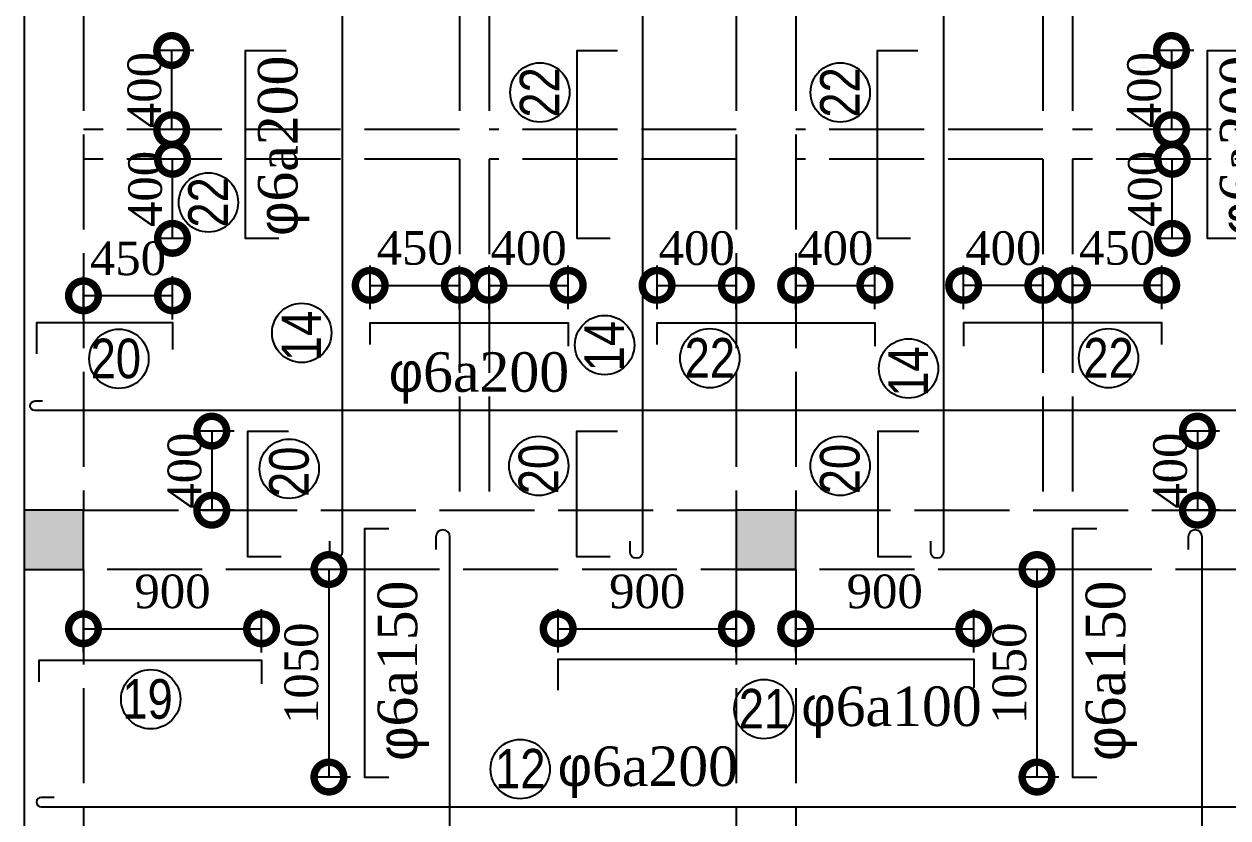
# Model space of a CAD drawing. Extents: x -105064 to -20964, y -943 to 58457.
# Drawn here: x -99496 to -93411, y 37976 to 41991 of the extents above; entities that cross this region are included whole.
import ezdxf

# ---------------------------------------------------------------- set-up
doc = ezdxf.new("R2010")
doc.units = 0
doc.header["$LTSCALE"] = 40
doc.linetypes.add('ACAD_ISO02W100', pattern=[15, 12, -3])
doc.layers.get('0').update_dxf_attribs({"linetype": 'CONTINUOUS'})
doc.layers.get('DEFPOINTS').update_dxf_attribs({"linetype": 'CONTINUOUS'})
for name, color, linetype in [('COT', 3, 'CONTINUOUS'), ('KTHUOT', 6, 'CONTINUOUS'), ('MANH', 2, 'CONTINUOUS'), ('TEXT', 7, 'CONTINUOUS'), ('THEP', 1, 'CONTINUOUS')]:
    doc.layers.add(name, color=color, linetype=linetype)
doc.styles.add('DIM-NEW', font='')
doc.styles.add('VNI-HELVE', font='')
doc.styles.add('VNI-TIMES', font='')
doc.styles.get('DIM-NEW').set_extended_font_data('VNI-Helve-Condense')
doc.styles.get('VNI-HELVE').set_extended_font_data('VNI-Helve')
doc.styles.get('VNI-TIMES').set_extended_font_data('VNI-Times')
doc.dimstyles.new('D1', dxfattribs={"dimscale": 0, "dimtxt": 300, "dimasz": 250, "dimexe": 250, "dimexo": 0, "dimgap": 160, "dimtad": 1, "dimdec": 0, "dimdsep": 46, "dimtxsty": 'VNI-HELVE', "dimblk1": 'ARCHTICK', "dimblk2": 'ARCHTICK', "dimsah": 1, "dimcen": 2.5, "dimclrd": 6, "dimclre": 6, "dimclrt": 6, "dimadec": 0, "dimazin": 0, "dimtfac": 1, "dimtdec": 0, "dimtmove": 0, "dimatfit": 3, "dimldrblk": 'ARCHTICK', "dimfxl": 1, "dimtolj": 1, "dimtzin": 0, "dimarcsym": 0})

# ---------------------------------------------------------------- blocks, each defined once
blk = doc.blocks.new('_DotSmall')
at = {"color": 0, "linetype": 'ByBlock', "const_width": 0.5}
blk.add_lwpolyline([(-0.0625, 0, 1), (0.0625, 0, 1)], format="xyb", close=True, dxfattribs=at)
blk = doc.blocks.new('*D136')
at = {"layer": 'DEFPOINTS', "color": 0, "linetype": 'Continuous', "transparency": 16777216}
for p in [(-99195.8, 40616.9), (-99195.8, 40427.2), (-98745.4, 40427.2)]:
    blk.add_point(p, dxfattribs=at)
at = {"layer": 'KTHUOT', "color": 9, "linetype": 'Continuous', "lineweight": -2, "transparency": 16777216}
for p, q in [((-99195.8, 40497.2), (-99195.8, 40716.9)), ((-98745.4, 40497.2), (-98745.4, 40716.9)), ((-98745.4, 40616.9), (-99195.8, 40616.9))]:
    blk.add_line(p, q, dxfattribs=at)
at = {"layer": 'KTHUOT', "color": 9, "linetype": 'Continuous', "lineweight": -2, "transparency": 16777216, "xscale": 300, "yscale": 300, "zscale": 300, "rotation": 180}
blk.add_blockref('_DotSmall', (-99195.8, 40616.9), dxfattribs=at)
at = {"layer": 'KTHUOT', "color": 9, "linetype": 'Continuous', "lineweight": -2, "transparency": 16777216, "xscale": 300, "yscale": 300, "zscale": 300}
blk.add_blockref('_DotSmall', (-98745.4, 40616.9), dxfattribs=at)
at = {"layer": 'KTHUOT', "color": 7, "linetype": 'Continuous', "transparency": 16777216, "insert": (-98970.6, 40805.3), "char_height": 170, "attachment_point": 5, "style": 'VNI-TIMES'}
blk.add_mtext('\\A1;450', dxfattribs=at)
blk = doc.blocks.new('_ARCHTICK')
at = {"color": 0, "linetype": 'ByBlock', "const_width": 0.15}
blk.add_lwpolyline([(-0.5, -0.5), (0.5, 0.5)], dxfattribs=at)
blk = doc.blocks.new('*D137')
at = {"layer": 'DEFPOINTS', "color": 0, "linetype": 'Continuous', "transparency": 16777216}
for p in [(-96745.4, 40669.8), (-97145.8, 40480.1), (-96745.4, 40480.1)]:
    blk.add_point(p, dxfattribs=at)
at = {"layer": 'KTHUOT', "color": 9, "linetype": 'Continuous', "lineweight": -2, "transparency": 16777216}
for p, q in [((-97145.8, 40550.1), (-97145.8, 40769.8)), ((-96745.4, 40550.1), (-96745.4, 40769.8)), ((-97145.8, 40669.8), (-96745.4, 40669.8))]:
    blk.add_line(p, q, dxfattribs=at)
at = {"layer": 'KTHUOT', "color": 9, "linetype": 'Continuous', "lineweight": -2, "transparency": 16777216, "xscale": 300, "yscale": 300, "zscale": 300, "rotation": 180}
blk.add_blockref('_DotSmall', (-97145.8, 40669.8), dxfattribs=at)
at = {"layer": 'KTHUOT', "color": 9, "linetype": 'Continuous', "lineweight": -2, "transparency": 16777216, "xscale": 300, "yscale": 300, "zscale": 300}
blk.add_blockref('_DotSmall', (-96745.4, 40669.8), dxfattribs=at)
at = {"layer": 'KTHUOT', "color": 7, "linetype": 'Continuous', "transparency": 16777216, "insert": (-96945.6, 40856.8), "char_height": 170, "attachment_point": 5, "style": 'VNI-TIMES'}
blk.add_mtext('\\A1;400', dxfattribs=at)
blk = doc.blocks.new('*D138')
at = {"layer": 'DEFPOINTS', "color": 0, "linetype": 'Continuous', "transparency": 16777216}
for p in [(-97295.8, 40669.8), (-97746.3, 40480.1), (-97295.8, 40480.1)]:
    blk.add_point(p, dxfattribs=at)
at = {"layer": 'KTHUOT', "color": 9, "linetype": 'Continuous', "lineweight": -2, "transparency": 16777216}
for p, q in [((-97746.3, 40550.1), (-97746.3, 40769.8)), ((-97295.8, 40550.1), (-97295.8, 40769.8)), ((-97746.3, 40669.8), (-97295.8, 40669.8))]:
    blk.add_line(p, q, dxfattribs=at)
at = {"layer": 'KTHUOT', "color": 9, "linetype": 'Continuous', "lineweight": -2, "transparency": 16777216, "xscale": 300, "yscale": 300, "zscale": 300, "rotation": 180}
blk.add_blockref('_DotSmall', (-97746.3, 40669.8), dxfattribs=at)
at = {"layer": 'KTHUOT', "color": 9, "linetype": 'Continuous', "lineweight": -2, "transparency": 16777216, "xscale": 300, "yscale": 300, "zscale": 300}
blk.add_blockref('_DotSmall', (-97295.8, 40669.8), dxfattribs=at)
at = {"layer": 'KTHUOT', "color": 7, "linetype": 'Continuous', "transparency": 16777216, "insert": (-97521.1, 40858.2), "char_height": 170, "attachment_point": 5, "style": 'VNI-TIMES'}
blk.add_mtext('\\A1;450', dxfattribs=at)
blk = doc.blocks.new('*D139')
at = {"layer": 'DEFPOINTS', "color": 0, "linetype": 'Continuous', "transparency": 16777216}
for p in [(-95195.4, 40669.8), (-95595.8, 40480.1), (-95195.4, 40480.1)]:
    blk.add_point(p, dxfattribs=at)
at = {"layer": 'KTHUOT', "color": 9, "linetype": 'Continuous', "lineweight": -2, "transparency": 16777216}
for p, q in [((-95595.8, 40550.1), (-95595.8, 40769.8)), ((-95195.4, 40550.1), (-95195.4, 40769.8)), ((-95595.8, 40669.8), (-95195.4, 40669.8))]:
    blk.add_line(p, q, dxfattribs=at)
at = {"layer": 'KTHUOT', "color": 9, "linetype": 'Continuous', "lineweight": -2, "transparency": 16777216, "xscale": 300, "yscale": 300, "zscale": 300, "rotation": 180}
blk.add_blockref('_DotSmall', (-95595.8, 40669.8), dxfattribs=at)
at = {"layer": 'KTHUOT', "color": 9, "linetype": 'Continuous', "lineweight": -2, "transparency": 16777216, "xscale": 300, "yscale": 300, "zscale": 300}
blk.add_blockref('_DotSmall', (-95195.4, 40669.8), dxfattribs=at)
at = {"layer": 'KTHUOT', "color": 7, "linetype": 'Continuous', "transparency": 16777216, "insert": (-95395.6, 40856.8), "char_height": 170, "attachment_point": 5, "style": 'VNI-TIMES'}
blk.add_mtext('\\A1;400', dxfattribs=at)
blk = doc.blocks.new('*D140')
at = {"layer": 'DEFPOINTS', "color": 0, "linetype": 'Continuous', "transparency": 16777216}
for p in [(-95895.8, 40669.8), (-96296.3, 40480.1), (-95895.8, 40480.1)]:
    blk.add_point(p, dxfattribs=at)
at = {"layer": 'KTHUOT', "color": 9, "linetype": 'Continuous', "lineweight": -2, "transparency": 16777216}
for p, q in [((-96296.3, 40550.1), (-96296.3, 40769.8)), ((-95895.8, 40550.1), (-95895.8, 40769.8)), ((-96296.3, 40669.8), (-95895.8, 40669.8))]:
    blk.add_line(p, q, dxfattribs=at)
at = {"layer": 'KTHUOT', "color": 9, "linetype": 'Continuous', "lineweight": -2, "transparency": 16777216, "xscale": 300, "yscale": 300, "zscale": 300, "rotation": 180}
blk.add_blockref('_DotSmall', (-96296.3, 40669.8), dxfattribs=at)
at = {"layer": 'KTHUOT', "color": 9, "linetype": 'Continuous', "lineweight": -2, "transparency": 16777216, "xscale": 300, "yscale": 300, "zscale": 300}
blk.add_blockref('_DotSmall', (-95895.8, 40669.8), dxfattribs=at)
at = {"layer": 'KTHUOT', "color": 7, "linetype": 'Continuous', "transparency": 16777216, "insert": (-96096.1, 40856.8), "char_height": 170, "attachment_point": 5, "style": 'VNI-TIMES'}
blk.add_mtext('\\A1;400', dxfattribs=at)
blk = doc.blocks.new('*D141')
at = {"layer": 'DEFPOINTS', "color": 0, "linetype": 'Continuous', "transparency": 16777216}
for p in [(-94746.7, 40669.8), (-94746.7, 40480.1), (-94346.2, 40480.1)]:
    blk.add_point(p, dxfattribs=at)
at = {"layer": 'KTHUOT', "color": 9, "linetype": 'Continuous', "lineweight": -2, "transparency": 16777216}
for p, q in [((-94746.7, 40550.1), (-94746.7, 40769.8)), ((-94346.2, 40550.1), (-94346.2, 40769.8)), ((-94346.2, 40669.8), (-94746.7, 40669.8))]:
    blk.add_line(p, q, dxfattribs=at)
at = {"layer": 'KTHUOT', "color": 9, "linetype": 'Continuous', "lineweight": -2, "transparency": 16777216, "xscale": 300, "yscale": 300, "zscale": 300, "rotation": 180}
blk.add_blockref('_DotSmall', (-94746.7, 40669.8), dxfattribs=at)
at = {"layer": 'KTHUOT', "color": 9, "linetype": 'Continuous', "lineweight": -2, "transparency": 16777216, "xscale": 300, "yscale": 300, "zscale": 300}
blk.add_blockref('_DotSmall', (-94346.2, 40669.8), dxfattribs=at)
at = {"layer": 'KTHUOT', "color": 7, "linetype": 'Continuous', "transparency": 16777216, "insert": (-94546.4, 40856.8), "char_height": 170, "attachment_point": 5, "style": 'VNI-TIMES'}
blk.add_mtext('\\A1;400', dxfattribs=at)
blk = doc.blocks.new('*D142')
at = {"layer": 'DEFPOINTS', "color": 0, "linetype": 'Continuous', "transparency": 16777216}
for p in [(-94196.2, 40669.8), (-94196.2, 40480.1), (-93745.8, 40480.1)]:
    blk.add_point(p, dxfattribs=at)
at = {"layer": 'KTHUOT', "color": 9, "linetype": 'Continuous', "lineweight": -2, "transparency": 16777216}
for p, q in [((-94196.2, 40550.1), (-94196.2, 40769.8)), ((-93745.8, 40550.1), (-93745.8, 40769.8)), ((-93745.8, 40669.8), (-94196.2, 40669.8))]:
    blk.add_line(p, q, dxfattribs=at)
at = {"layer": 'KTHUOT', "color": 9, "linetype": 'Continuous', "lineweight": -2, "transparency": 16777216, "xscale": 300, "yscale": 300, "zscale": 300, "rotation": 180}
blk.add_blockref('_DotSmall', (-94196.2, 40669.8), dxfattribs=at)
at = {"layer": 'KTHUOT', "color": 9, "linetype": 'Continuous', "lineweight": -2, "transparency": 16777216, "xscale": 300, "yscale": 300, "zscale": 300}
blk.add_blockref('_DotSmall', (-93745.8, 40669.8), dxfattribs=at)
at = {"layer": 'KTHUOT', "color": 7, "linetype": 'Continuous', "transparency": 16777216, "insert": (-93971, 40858.2), "char_height": 170, "attachment_point": 5, "style": 'VNI-TIMES'}
blk.add_mtext('\\A1;450', dxfattribs=at)
blk = doc.blocks.new('*D216')
at = {"layer": 'DEFPOINTS', "color": 0, "linetype": 'Continuous', "transparency": 16777216}
for p in [(-98295.4, 38932.7), (-99195.8, 38743.1), (-98295.4, 38743.1)]:
    blk.add_point(p, dxfattribs=at)
at = {"layer": 'KTHUOT', "color": 9, "linetype": 'Continuous', "lineweight": -2, "transparency": 16777216}
for p, q in [((-99195.8, 38813.1), (-99195.8, 39032.7)), ((-98295.4, 38813.1), (-98295.4, 39032.7)), ((-99195.8, 38932.7), (-98295.4, 38932.7))]:
    blk.add_line(p, q, dxfattribs=at)
at = {"layer": 'KTHUOT', "color": 9, "linetype": 'Continuous', "lineweight": -2, "transparency": 16777216, "xscale": 300, "yscale": 300, "zscale": 300, "rotation": 180}
blk.add_blockref('_DotSmall', (-99195.8, 38932.7), dxfattribs=at)
at = {"layer": 'KTHUOT', "color": 9, "linetype": 'Continuous', "lineweight": -2, "transparency": 16777216, "xscale": 300, "yscale": 300, "zscale": 300}
blk.add_blockref('_DotSmall', (-98295.4, 38932.7), dxfattribs=at)
at = {"layer": 'KTHUOT', "color": 7, "linetype": 'Continuous', "transparency": 16777216, "insert": (-98745.6, 39120.7), "char_height": 170, "attachment_point": 5, "style": 'VNI-TIMES'}
blk.add_mtext('\\A1;900', dxfattribs=at)
blk = doc.blocks.new('*D217')
at = {"layer": 'DEFPOINTS', "color": 0, "linetype": 'Continuous', "transparency": 16777216}
for p in [(-95895.8, 38932.7), (-96796.3, 38743.1), (-95895.8, 38743.1)]:
    blk.add_point(p, dxfattribs=at)
at = {"layer": 'KTHUOT', "color": 9, "linetype": 'Continuous', "lineweight": -2, "transparency": 16777216}
for p, q in [((-96796.3, 38813.1), (-96796.3, 39032.7)), ((-95895.8, 38813.1), (-95895.8, 39032.7)), ((-96796.3, 38932.7), (-95895.8, 38932.7))]:
    blk.add_line(p, q, dxfattribs=at)
at = {"layer": 'KTHUOT', "color": 9, "linetype": 'Continuous', "lineweight": -2, "transparency": 16777216, "xscale": 300, "yscale": 300, "zscale": 300, "rotation": 180}
blk.add_blockref('_DotSmall', (-96796.3, 38932.7), dxfattribs=at)
at = {"layer": 'KTHUOT', "color": 9, "linetype": 'Continuous', "lineweight": -2, "transparency": 16777216, "xscale": 300, "yscale": 300, "zscale": 300}
blk.add_blockref('_DotSmall', (-95895.8, 38932.7), dxfattribs=at)
at = {"layer": 'KTHUOT', "color": 7, "linetype": 'Continuous', "transparency": 16777216, "insert": (-96346.1, 39120.7), "char_height": 170, "attachment_point": 5, "style": 'VNI-TIMES'}
blk.add_mtext('\\A1;900', dxfattribs=at)
blk = doc.blocks.new('*D218')
at = {"layer": 'DEFPOINTS', "color": 0, "linetype": 'Continuous', "transparency": 16777216}
for p in [(-94695.4, 38932.7), (-95595.8, 38743.1), (-94695.4, 38743.1)]:
    blk.add_point(p, dxfattribs=at)
at = {"layer": 'KTHUOT', "color": 9, "linetype": 'Continuous', "lineweight": -2, "transparency": 16777216}
for p, q in [((-95595.8, 38813.1), (-95595.8, 39032.7)), ((-94695.4, 38813.1), (-94695.4, 39032.7)), ((-95595.8, 38932.7), (-94695.4, 38932.7))]:
    blk.add_line(p, q, dxfattribs=at)
at = {"layer": 'KTHUOT', "color": 9, "linetype": 'Continuous', "lineweight": -2, "transparency": 16777216, "xscale": 300, "yscale": 300, "zscale": 300, "rotation": 180}
blk.add_blockref('_DotSmall', (-95595.8, 38932.7), dxfattribs=at)
at = {"layer": 'KTHUOT', "color": 9, "linetype": 'Continuous', "lineweight": -2, "transparency": 16777216, "xscale": 300, "yscale": 300, "zscale": 300}
blk.add_blockref('_DotSmall', (-94695.4, 38932.7), dxfattribs=at)
at = {"layer": 'KTHUOT', "color": 7, "linetype": 'Continuous', "transparency": 16777216, "insert": (-95145.6, 39120.7), "char_height": 170, "attachment_point": 5, "style": 'VNI-TIMES'}
blk.add_mtext('\\A1;900', dxfattribs=at)
blk = doc.blocks.new('*D368')
at = {"layer": 'DEFPOINTS', "color": 0, "linetype": 'Continuous', "transparency": 16777216}
for p in [(-98567.5, 41857.5), (-98749.9, 41457.4), (-98567.5, 41457.4)]:
    blk.add_point(p, dxfattribs=at)
at = {"layer": 'KTHUOT', "color": 9, "linetype": 'Continuous', "lineweight": -2, "transparency": 16777216}
for p, q in [((-98637.5, 41857.5), (-98819.9, 41857.5)), ((-98749.9, 41857.5), (-98749.9, 41457.4)), ((-98637.5, 41457.4), (-98819.9, 41457.4))]:
    blk.add_line(p, q, dxfattribs=at)
at = {"layer": 'KTHUOT', "color": 9, "linetype": 'Continuous', "lineweight": -2, "transparency": 16777216, "xscale": 300, "yscale": 300, "zscale": 300}
for p, rotation in [((-98749.9, 41857.5), 90), ((-98749.9, 41457.4), 270)]:
    blk.add_blockref('_DotSmall', p, dxfattribs=dict(at, rotation=rotation))
at = {"layer": 'KTHUOT', "color": 7, "linetype": 'Continuous', "transparency": 16777216, "insert": (-98886.9, 41657.5), "char_height": 170, "attachment_point": 5, "rotation": 90, "style": 'VNI-TIMES'}
blk.add_mtext('\\A1;400', dxfattribs=at)
blk = doc.blocks.new('*D369')
at = {"layer": 'DEFPOINTS', "color": 0, "linetype": 'Continuous', "transparency": 16777216}
for p in [(-98745.7, 41307.4), (-98612.8, 41307.4), (-98612.8, 40907.5)]:
    blk.add_point(p, dxfattribs=at)
at = {"layer": 'KTHUOT', "color": 9, "linetype": 'Continuous', "lineweight": -2, "transparency": 16777216}
for p, q in [((-98682.8, 41307.4), (-98815.7, 41307.4)), ((-98745.7, 40907.5), (-98745.7, 41307.4)), ((-98682.8, 40907.5), (-98815.7, 40907.5))]:
    blk.add_line(p, q, dxfattribs=at)
at = {"layer": 'KTHUOT', "color": 9, "linetype": 'Continuous', "lineweight": -2, "transparency": 16777216, "xscale": 300, "yscale": 300, "zscale": 300}
for p, rotation in [((-98745.7, 41307.4), 90), ((-98745.7, 40907.5), 270)]:
    blk.add_blockref('_DotSmall', p, dxfattribs=dict(at, rotation=rotation))
at = {"layer": 'KTHUOT', "color": 7, "linetype": 'Continuous', "transparency": 16777216, "insert": (-98882.8, 41157.5), "char_height": 170, "attachment_point": 5, "rotation": 90, "style": 'VNI-TIMES'}
blk.add_mtext('\\A1;400', dxfattribs=at)
blk = doc.blocks.new('*D371')
at = {"layer": 'DEFPOINTS', "color": 0, "linetype": 'Continuous', "transparency": 16777216}
for p in [(-93692.2, 41307.4), (-93559.3, 41307.4), (-93559.3, 40907.5)]:
    blk.add_point(p, dxfattribs=at)
at = {"layer": 'KTHUOT', "color": 9, "linetype": 'Continuous', "lineweight": -2, "transparency": 16777216}
for p, q in [((-93629.3, 41307.4), (-93762.2, 41307.4)), ((-93692.2, 40907.5), (-93692.2, 41307.4)), ((-93629.3, 40907.5), (-93762.2, 40907.5))]:
    blk.add_line(p, q, dxfattribs=at)
at = {"layer": 'KTHUOT', "color": 9, "linetype": 'Continuous', "lineweight": -2, "transparency": 16777216, "xscale": 300, "yscale": 300, "zscale": 300}
for p, rotation in [((-93692.2, 41307.4), 90), ((-93692.2, 40907.5), 270)]:
    blk.add_blockref('_DotSmall', p, dxfattribs=dict(at, rotation=rotation))
at = {"layer": 'KTHUOT', "color": 7, "linetype": 'Continuous', "transparency": 16777216, "insert": (-93829.3, 41157.5), "char_height": 170, "attachment_point": 5, "rotation": 90, "style": 'VNI-TIMES'}
blk.add_mtext('\\A1;400', dxfattribs=at)
blk = doc.blocks.new('*D370')
at = {"layer": 'DEFPOINTS', "color": 0, "linetype": 'Continuous', "transparency": 16777216}
for p in [(-93514, 41857.5), (-93696.4, 41457.4), (-93514, 41457.4)]:
    blk.add_point(p, dxfattribs=at)
at = {"layer": 'KTHUOT', "color": 9, "linetype": 'Continuous', "lineweight": -2, "transparency": 16777216}
for p, q in [((-93584, 41857.5), (-93766.4, 41857.5)), ((-93696.4, 41857.5), (-93696.4, 41457.4)), ((-93584, 41457.4), (-93766.4, 41457.4))]:
    blk.add_line(p, q, dxfattribs=at)
at = {"layer": 'KTHUOT', "color": 9, "linetype": 'Continuous', "lineweight": -2, "transparency": 16777216, "xscale": 300, "yscale": 300, "zscale": 300}
for p, rotation in [((-93696.4, 41857.5), 90), ((-93696.4, 41457.4), 270)]:
    blk.add_blockref('_DotSmall', p, dxfattribs=dict(at, rotation=rotation))
at = {"layer": 'KTHUOT', "color": 7, "linetype": 'Continuous', "transparency": 16777216, "insert": (-93833.5, 41657.5), "char_height": 170, "attachment_point": 5, "rotation": 90, "style": 'VNI-TIMES'}
blk.add_mtext('\\A1;400', dxfattribs=at)
blk = doc.blocks.new('*D382')
at = {"layer": 'DEFPOINTS', "color": 0, "linetype": 'Continuous', "transparency": 16777216}
for p in [(-98364.7, 39932.5), (-98547.1, 39532.4), (-98364.7, 39532.4)]:
    blk.add_point(p, dxfattribs=at)
at = {"layer": 'KTHUOT', "color": 9, "linetype": 'Continuous', "lineweight": -2, "transparency": 16777216}
for p, q in [((-98434.7, 39932.5), (-98617.1, 39932.5)), ((-98547.1, 39932.5), (-98547.1, 39532.4)), ((-98434.7, 39532.4), (-98617.1, 39532.4))]:
    blk.add_line(p, q, dxfattribs=at)
at = {"layer": 'KTHUOT', "color": 9, "linetype": 'Continuous', "lineweight": -2, "transparency": 16777216, "xscale": 300, "yscale": 300, "zscale": 300}
for p, rotation in [((-98547.1, 39932.5), 90), ((-98547.1, 39532.4), 270)]:
    blk.add_blockref('_DotSmall', p, dxfattribs=dict(at, rotation=rotation))
at = {"layer": 'KTHUOT', "color": 7, "linetype": 'Continuous', "transparency": 16777216, "insert": (-98684.2, 39732.5), "char_height": 170, "attachment_point": 5, "rotation": 90, "style": 'VNI-TIMES'}
blk.add_mtext('\\A1;400', dxfattribs=at)
blk = doc.blocks.new('*D383')
at = {"layer": 'DEFPOINTS', "color": 0, "linetype": 'Continuous', "transparency": 16777216}
for p in [(-93382.8, 39932.5), (-93565.2, 39532.4), (-93382.8, 39532.4)]:
    blk.add_point(p, dxfattribs=at)
at = {"layer": 'KTHUOT', "color": 9, "linetype": 'Continuous', "lineweight": -2, "transparency": 16777216}
for p, q in [((-93452.8, 39932.5), (-93635.2, 39932.5)), ((-93565.2, 39932.5), (-93565.2, 39532.4)), ((-93452.8, 39532.4), (-93635.2, 39532.4))]:
    blk.add_line(p, q, dxfattribs=at)
at = {"layer": 'KTHUOT', "color": 9, "linetype": 'Continuous', "lineweight": -2, "transparency": 16777216, "xscale": 300, "yscale": 300, "zscale": 300}
for p, rotation in [((-93565.2, 39932.5), 90), ((-93565.2, 39532.4), 270)]:
    blk.add_blockref('_DotSmall', p, dxfattribs=dict(at, rotation=rotation))
at = {"layer": 'KTHUOT', "color": 7, "linetype": 'Continuous', "transparency": 16777216, "insert": (-93702.2, 39732.5), "char_height": 170, "attachment_point": 5, "rotation": 90, "style": 'VNI-TIMES'}
blk.add_mtext('\\A1;400', dxfattribs=at)
blk = doc.blocks.new('*D389')
at = {"layer": 'DEFPOINTS', "color": 0, "linetype": 'Continuous', "transparency": 16777216}
for p in [(-97775.1, 39232.4), (-97955, 38182.7), (-97775.1, 38182.7)]:
    blk.add_point(p, dxfattribs=at)
at = {"layer": 'KTHUOT', "color": 9, "linetype": 'Continuous', "lineweight": -2, "transparency": 16777216}
for p, q in [((-97845.1, 39232.4), (-98025, 39232.4)), ((-97955, 39232.4), (-97955, 38182.7)), ((-97845.1, 38182.7), (-98025, 38182.7))]:
    blk.add_line(p, q, dxfattribs=at)
at = {"layer": 'KTHUOT', "color": 9, "linetype": 'Continuous', "lineweight": -2, "transparency": 16777216, "xscale": 300, "yscale": 300, "zscale": 300}
for p, rotation in [((-97955, 39232.4), 90), ((-97955, 38182.7), 270)]:
    blk.add_blockref('_DotSmall', p, dxfattribs=dict(at, rotation=rotation))
at = {"layer": 'KTHUOT', "color": 7, "linetype": 'Continuous', "transparency": 16777216, "insert": (-98093.4, 38707.6), "char_height": 170, "attachment_point": 5, "rotation": 90, "style": 'VNI-TIMES'}
blk.add_mtext('\\A1;1050', dxfattribs=at)
blk = doc.blocks.new('*D393')
at = {"layer": 'DEFPOINTS', "color": 0, "linetype": 'Continuous', "transparency": 16777216}
for p in [(-94196.3, 39232.4), (-94376.1, 38182.7), (-94196.3, 38182.7)]:
    blk.add_point(p, dxfattribs=at)
at = {"layer": 'KTHUOT', "color": 9, "linetype": 'Continuous', "lineweight": -2, "transparency": 16777216}
for p, q in [((-94266.3, 39232.4), (-94446.1, 39232.4)), ((-94376.1, 39232.4), (-94376.1, 38182.7)), ((-94266.3, 38182.7), (-94446.1, 38182.7))]:
    blk.add_line(p, q, dxfattribs=at)
at = {"layer": 'KTHUOT', "color": 9, "linetype": 'Continuous', "lineweight": -2, "transparency": 16777216, "xscale": 300, "yscale": 300, "zscale": 300}
for p, rotation in [((-94376.1, 39232.4), 90), ((-94376.1, 38182.7), 270)]:
    blk.add_blockref('_DotSmall', p, dxfattribs=dict(at, rotation=rotation))
at = {"layer": 'KTHUOT', "color": 7, "linetype": 'Continuous', "transparency": 16777216, "insert": (-94514.5, 38707.6), "char_height": 170, "attachment_point": 5, "rotation": 90, "style": 'VNI-TIMES'}
blk.add_mtext('\\A1;1050', dxfattribs=at)

msp = doc.modelspace()

# ---------------------------------------------------------------- linework, layer by layer
at = {"layer": 'COT'}
for points in [[(-99495.8, 39232.4), (-99195.8, 39232.4), (-99195.8, 39532.4), (-99495.8, 39532.4)], [(-95895.8, 39232.4), (-95595.8, 39232.4), (-95595.8, 39532.4), (-95895.8, 39532.4)]]:
    msp.add_lwpolyline(points, close=True, dxfattribs=at)
for points in [[(-99495.8, 39232.4), (-99195.8, 39232.4), (-99495.8, 39532.4), (-99195.8, 39532.4)], [(-95895.8, 39232.4), (-95595.8, 39232.4), (-95895.8, 39532.4), (-95595.8, 39532.4)]]:
    msp.add_solid(points, dxfattribs=at)
at = {"layer": 'KTHUOT', "color": 6, "linetype": 'Continuous'}
for centre in [(-96888.5, 41645.3), (-95370.4, 41645.3), (-98564, 41089.2), (-98092.6, 40429.5), (-96561.3, 40368), (-99016.3, 40298.2), (-96029.8, 40301.3), (-94014.5, 40301.3), (-95025.3, 40249.3), (-98155.4, 39742.5), (-96894.2, 39756.4), (-95370.9, 39756.4), (-98855.8, 38576), (-95756.3, 38526.5), (-96988.1, 38223.2)]:
    msp.add_circle(centre, 150, dxfattribs=at)
at = {"layer": 'MANH', "linetype": 'Continuous'}
for p, q in [((-99495.8, 43232.4), (-99495.8, 39532.4)), ((-99495.8, 39232.4), (-99495.8, 35332.4))]:
    msp.add_line(p, q, dxfattribs=at)
at = {"layer": 'MANH', "linetype": 'ACAD_ISO02W100'}
for p, q in [((-99195.8, 43232.4), (-99195.8, 39532.4)), ((-97295.8, 43232.4), (-97295.8, 41457.4)), ((-97145.8, 43232.4), (-97145.8, 41457.4)), ((-95895.8, 43232.4), (-95895.8, 39532.4)), ((-95595.8, 43232.4), (-95595.8, 39532.4)), ((-94345.8, 43232.4), (-94345.8, 41457.4)), ((-94195.8, 43232.4), (-94195.8, 41457.4)), ((-97295.8, 41457.4), (-99195.8, 41457.4)), ((-95895.8, 41457.4), (-97145.8, 41457.4)), ((-94345.8, 41457.4), (-95595.8, 41457.4)), ((-92295.8, 41457.4), (-94195.8, 41457.4)), ((-97295.8, 41307.4), (-99195.8, 41307.4)), ((-97295.8, 41307.4), (-97295.8, 39532.4)), ((-97145.8, 41307.4), (-97145.8, 39532.4)), ((-95895.8, 41307.4), (-97145.8, 41307.4)), ((-94345.8, 41307.4), (-95595.8, 41307.4)), ((-94345.8, 41307.4), (-94345.8, 39532.4)), ((-94195.8, 41307.4), (-94195.8, 39532.4)), ((-92295.8, 41307.4), (-94195.8, 41307.4)), ((-99195.8, 39532.4), (-95895.8, 39532.4)), ((-95595.8, 39532.4), (-92295.8, 39532.4)), ((-99195.8, 39232.4), (-99195.8, 35332.4)), ((-95595.8, 39232.4), (-99195.8, 39232.4)), ((-95895.8, 39232.4), (-95895.8, 35332.4)), ((-95595.8, 39232.4), (-95595.8, 35332.4)), ((-91995.8, 39232.4), (-95595.8, 39232.4))]:
    msp.add_line(p, q, dxfattribs=at)
at = {"layer": 'THEP'}
for points in [[(-97951.3, 43378.6), (-97951.3, 43460.2, -1), (-97887.8, 43460.2), (-97887.8, 39321.4, -1), (-97951.1, 39321.4), (-97951.1, 39375.8)], [(-96433.2, 43378.6), (-96433.2, 43460.2, -1), (-96369.7, 43460.2), (-96369.7, 39321.4, -1), (-96433, 39321.4), (-96433, 39375.8)], [(-94912.9, 43378.6), (-94912.9, 43460.2, -1), (-94849.3, 43460.2), (-94849.3, 39321.4, -1), (-94912.7, 39321.4), (-94912.7, 39375.8)], [(-92078.3, 40079.3), (-92041.1, 40079.3, -1), (-92041.1, 40036), (-99440.4, 40036, -1), (-99440.4, 40084.9), (-99403.3, 40084.9)], [(-97406.4, 31030.2), (-97406.4, 30959.1, 1), (-97343.1, 30959.1), (-97343.1, 39397.5, 1), (-97414.2, 39397.5), (-97414.2, 39334.4)], [(-93541, 31132.4), (-93541, 39397.5, 1), (-93612, 39397.5), (-93612, 39334.4)], [(-99343.8, 38079.7), (-99409.9, 38079.7, 1), (-99409.9, 38032.5), (-89883.2, 38032.5, 1), (-89883.2, 38077), (-89955.9, 38077)]]:
    msp.add_lwpolyline(points, format="xyb", dxfattribs=at)
for points in [[(-98208.2, 40907.4), (-98376.1, 40907.4), (-98376.1, 41857.5), (-98171.2, 41857.5)], [(-96532.7, 40907.4), (-96700.6, 40907.4), (-96700.6, 41857.5), (-96495.7, 41857.5)], [(-95014.6, 40907.4), (-95182.5, 40907.4), (-95182.5, 41857.5), (-94977.6, 41857.5)], [(-93346.2, 40907.4), (-93514, 40907.4), (-93514, 41857.5), (-93309.1, 41857.5)], [(-99431.4, 40324.1), (-99431.4, 40482.3), (-98746.4, 40482.3), (-98746.4, 40345.2)], [(-97746.7, 40371.4), (-97746.7, 40480.1), (-96745.4, 40480.1), (-96745.4, 40361.6)], [(-96296.7, 40371.4), (-96296.7, 40480.1), (-95195.4, 40480.1), (-95195.4, 40361.6)], [(-93745.4, 40371.4), (-93745.4, 40480.1), (-94746.7, 40480.1), (-94746.7, 40361.6)], [(-98196.9, 39296.9), (-98364.7, 39296.9), (-98364.7, 39932.5), (-98159.8, 39932.5)], [(-96533.7, 39296.9), (-96701.6, 39296.9), (-96701.6, 39932.5), (-96496.7, 39932.5)], [(-95010.3, 39296.9), (-95178.2, 39296.9), (-95178.2, 39932.5), (-94973.3, 39932.5)], [(-97651.6, 39438.3), (-97775.1, 39438.3), (-97775.1, 38182.7), (-97651.6, 38182.7)], [(-94072.8, 39438.3), (-94196.3, 39438.3), (-94196.3, 38182.7), (-94072.8, 38182.7)], [(-99419.5, 38664.4), (-99419.5, 38773.2), (-98295.4, 38773.2), (-98295.4, 38654.7)], [(-96796.5, 38622.2), (-96796.5, 38779.1), (-94696.1, 38779.1), (-94696.1, 38634.2)]]:
    msp.add_lwpolyline(points, dxfattribs=at)

# ---------------------------------------------------------------- texts
at = {"layer": 'TEXT', "style": 'DIM-NEW'}
for s, p in [('22', (-96790.4, 41518.1)), ('22', (-95272.3, 41518.1)), ('22', (-98465.9, 40961.9)), ('14', (-97994.5, 40286.4)), ('14', (-96463.2, 40235)), ('14', (-94927.2, 40106.1)), ('20', (-96796.2, 39613.2)), ('20', (-95272.8, 39613.2)), ('20', (-98057.3, 39599.4))]:
    msp.add_text(s, height=200, rotation=90, dxfattribs=at).set_placement(p)
for s, p in [('22', (-96157, 40203.2)), ('22', (-94141.7, 40203.2)), ('20', (-99159.5, 40200.1)), ('19', (-98999, 38478)), ('21', (-95883.5, 38428.4)), ('12', (-97115.3, 38125.1))]:
    msp.add_text(s, height=200, dxfattribs=at).set_placement(p)
at = {"layer": 'TEXT', "char_height": 200, "width": 982.857, "attachment_point": 1, "rotation": 90, "style": 'VNI-TIMES'}
for s, insert in [('{\\fSymbol|b0|i0|c2|p16;f}6a200', (-98313.8, 40920.2)), ('{\\fSymbol|b0|i0|c2|p16;f}6a200', (-93451.8, 40920.2)), ('{\\fSymbol|b0|i0|c2|p16;f}6a150', (-97709, 38264.9)), ('{\\fSymbol|b0|i0|c2|p16;f}6a150', (-94130.2, 38264.9))]:
    msp.add_mtext(s, dxfattribs=dict(at, insert=insert))
at = {"layer": 'TEXT', "char_height": 200, "width": 982.857, "attachment_point": 1, "style": 'VNI-TIMES'}
for s, insert in [('{\\fSymbol|b0|i0|c2|p16;f}6a200', (-97652.4, 40331.4)), ('{\\fSymbol|b0|i0|c2|p16;f}6a100', (-95567, 38640.8)), ('{\\fSymbol|b0|i0|c2|p16;f}6a200', (-96798.8, 38337.5))]:
    msp.add_mtext(s, dxfattribs=dict(at, insert=insert))

# ---------------------------------------------------------------- dimensions: what is measured, and where the dimension line sits
at = {"layer": 'KTHUOT', "color": 6, "linetype": 'Continuous'}
for base, p1, p2, angle, override, picture, middle in [((-98749.9, 41457.4), (-98567.5, 41857.5), (-98567.5, 41457.4), 90, {"dimscale": 1, "dimtxt": 170, "dimasz": 300, "dimexe": 70, "dimexo": 70, "dimgap": 50, "dimtxsty": 'VNI-TIMES', "dimblk1": 'DotSmall', "dimblk2": 'DotSmall', "dimclrd": 9, "dimclre": 9, "dimclrt": 7}, '*D368', (-98749.9, 41657.5)), ((-93696.4, 41457.4), (-93514, 41857.5), (-93514, 41457.4), 90, {"dimscale": 1, "dimtxt": 170, "dimasz": 300, "dimexe": 70, "dimexo": 70, "dimgap": 50, "dimtxsty": 'VNI-TIMES', "dimblk1": 'DotSmall', "dimblk2": 'DotSmall', "dimclrd": 9, "dimclre": 9, "dimclrt": 7}, '*D370', (-93696.4, 41657.5)), ((-98745.7, 41307.4), (-98612.8, 40907.5), (-98612.8, 41307.4), 270, {"dimscale": 1, "dimtxt": 170, "dimasz": 300, "dimexe": 70, "dimexo": 70, "dimgap": 50, "dimtxsty": 'VNI-TIMES', "dimblk1": 'DotSmall', "dimblk2": 'DotSmall', "dimclrd": 9, "dimclre": 9, "dimclrt": 7}, '*D369', (-98745.7, 41157.5)), ((-93692.2, 41307.4), (-93559.3, 40907.5), (-93559.3, 41307.4), 270, {"dimscale": 1, "dimtxt": 170, "dimasz": 300, "dimexe": 70, "dimexo": 70, "dimgap": 50, "dimtxsty": 'VNI-TIMES', "dimblk1": 'DotSmall', "dimblk2": 'DotSmall', "dimclrd": 9, "dimclre": 9, "dimclrt": 7}, '*D371', (-93692.2, 41157.5)), ((-94746.6507, 40669.7853), (-94346.2135, 40480.1446), (-94746.6507, 40480.1446), 180, {"dimscale": 1, "dimtxt": 170, "dimasz": 300, "dimexe": 100, "dimexo": 70, "dimgap": 100, "dimtxsty": 'VNI-TIMES', "dimblk1": 'DotSmall', "dimblk2": 'DotSmall', "dimclrd": 9, "dimclre": 9, "dimclrt": 7}, '*D141', (-94546.4321, 40669.7853)), ((-94196.2, 40669.8), (-93745.8, 40480.1), (-94196.2, 40480.1), 180, {"dimscale": 1, "dimtxt": 170, "dimasz": 300, "dimexe": 100, "dimexo": 70, "dimgap": 100, "dimtxsty": 'VNI-TIMES', "dimblk1": 'DotSmall', "dimblk2": 'DotSmall', "dimclrd": 9, "dimclre": 9, "dimclrt": 7}, '*D142', (-93971, 40669.8)), ((-99195.8, 40616.9), (-98745.4, 40427.2), (-99195.8, 40427.2), 180, {"dimscale": 1, "dimtxt": 170, "dimasz": 300, "dimexe": 100, "dimexo": 70, "dimgap": 100, "dimtxsty": 'VNI-TIMES', "dimblk1": 'DotSmall', "dimblk2": 'DotSmall', "dimclrd": 9, "dimclre": 9, "dimclrt": 7}, '*D136', (-98970.6, 40616.9)), ((-98547.1, 39532.4), (-98364.7, 39932.5), (-98364.7, 39532.4), 90, {"dimscale": 1, "dimtxt": 170, "dimasz": 300, "dimexe": 70, "dimexo": 70, "dimgap": 50, "dimtxsty": 'VNI-TIMES', "dimblk1": 'DotSmall', "dimblk2": 'DotSmall', "dimclrd": 9, "dimclre": 9, "dimclrt": 7}, '*D382', (-98547.1, 39732.5)), ((-93565.2, 39532.4), (-93382.8, 39932.5), (-93382.8, 39532.4), 90, {"dimscale": 1, "dimtxt": 170, "dimasz": 300, "dimexe": 70, "dimexo": 70, "dimgap": 50, "dimtxsty": 'VNI-TIMES', "dimblk1": 'DotSmall', "dimblk2": 'DotSmall', "dimclrd": 9, "dimclre": 9, "dimclrt": 7}, '*D383', (-93565.2, 39732.5))]:
    dim = msp.add_linear_dim(base=base, p1=p1, p2=p2, angle=angle, dimstyle='D1', override=override, dxfattribs=at)
    dim.commit()
    dim.dimension.update_dxf_attribs({"geometry": picture, "text_midpoint": middle, "dimtype": 160})
for base, p1, p2, picture, middle in [((-97295.8347, 40669.7853), (-97746.2719, 40480.1446), (-97295.8347, 40480.1446), '*D138', (-97521.0533, 40669.7853)), ((-96745.4, 40669.8), (-97145.8, 40480.1), (-96745.4, 40480.1), '*D137', (-96945.6, 40669.8)), ((-95895.8347, 40669.7853), (-96296.2719, 40480.1446), (-95895.8347, 40480.1446), '*D140', (-96096.0533, 40669.7853)), ((-95195.4, 40669.8), (-95595.8, 40480.1), (-95195.4, 40480.1), '*D139', (-95395.6, 40669.8))]:
    dim = msp.add_linear_dim(base=base, p1=p1, p2=p2, dimstyle='D1', override={"dimscale": 1, "dimtxt": 170, "dimasz": 300, "dimexe": 100, "dimexo": 70, "dimgap": 100, "dimtxsty": 'VNI-TIMES', "dimblk1": 'DotSmall', "dimblk2": 'DotSmall', "dimclrd": 9, "dimclre": 9, "dimclrt": 7}, dxfattribs=at)
    dim.commit()
    dim.dimension.update_dxf_attribs({"geometry": picture, "text_midpoint": middle, "dimtype": 160})
for base, p1, p2, picture, middle in [((-97955, 38182.7), (-97775.1, 39232.4), (-97775.1, 38182.7), '*D389', (-98093.4, 38707.6)), ((-94376.1, 38182.7), (-94196.3, 39232.4), (-94196.3, 38182.7), '*D393', (-94514.5, 38707.6))]:
    dim = msp.add_linear_dim(base=base, p1=p1, p2=p2, angle=90, dimstyle='D1', override={"dimscale": 1, "dimtxt": 170, "dimasz": 300, "dimexe": 70, "dimexo": 70, "dimgap": 50, "dimtxsty": 'VNI-TIMES', "dimblk1": 'DotSmall', "dimblk2": 'DotSmall', "dimclrd": 9, "dimclre": 9, "dimclrt": 7}, dxfattribs=at)
    dim.commit()
    dim.dimension.update_dxf_attribs({"geometry": picture, "text_midpoint": middle})
for base, p1, p2, picture, middle in [((-98295.4, 38932.7), (-99195.8, 38743.1), (-98295.4, 38743.1), '*D216', (-98745.6, 39120.7)), ((-95895.8347, 38932.6924), (-96796.2719, 38743.0518), (-95895.8347, 38743.0518), '*D217', (-96346.0533, 39120.7191)), ((-94695.4, 38932.7), (-95595.8, 38743.1), (-94695.4, 38743.1), '*D218', (-95145.6, 39120.7))]:
    dim = msp.add_linear_dim(base=base, p1=p1, p2=p2, dimstyle='D1', override={"dimscale": 1, "dimtxt": 170, "dimasz": 300, "dimexe": 100, "dimexo": 70, "dimgap": 100, "dimtxsty": 'VNI-TIMES', "dimblk1": 'DotSmall', "dimblk2": 'DotSmall', "dimclrd": 9, "dimclre": 9, "dimclrt": 7}, dxfattribs=at)
    dim.commit()
    dim.dimension.update_dxf_attribs({"geometry": picture, "text_midpoint": middle})

doc.saveas('drawing.dxf')
